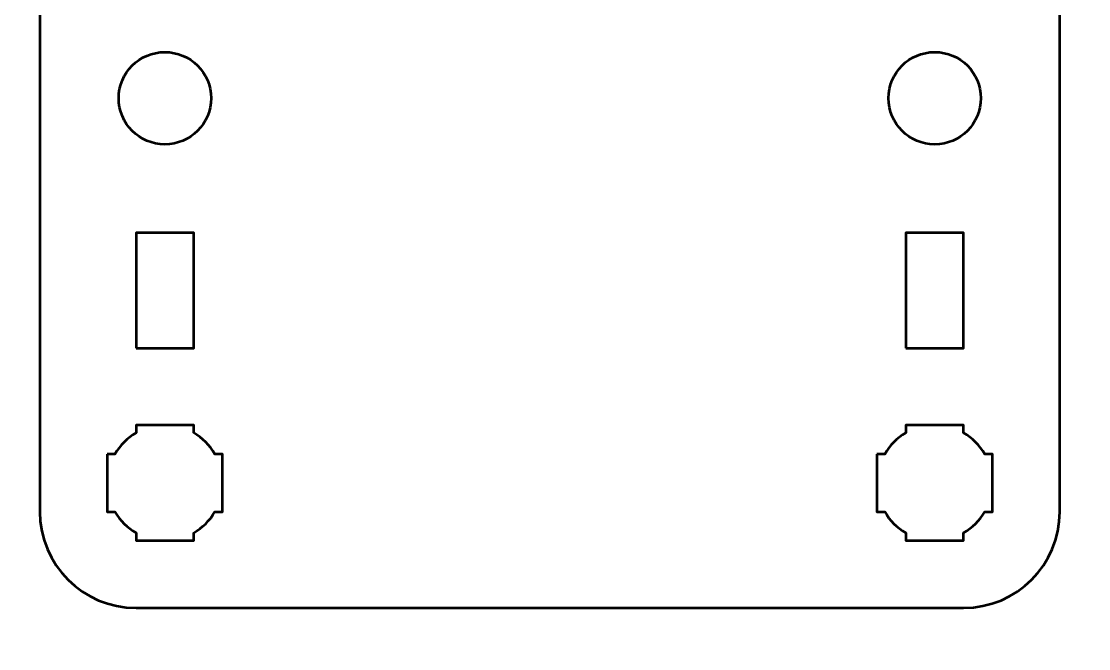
# Model space of a CAD drawing. Header units: centimetres. Extents: x -21 to 0, y -29.7 to 0.
# Drawn here: x -16.95 to -11.4, y -11.71 to -8.45 of the extents above; entities that cross this region are included whole.
import ezdxf

# ---------------------------------------------------------------- set-up
doc = ezdxf.new("R2010")
doc.units = ezdxf.units.CM
doc.header["$MEASUREMENT"] = 0
doc.layers.add('Layer 1', color=7, linetype='Continuous')

msp = doc.modelspace()

# ---------------------------------------------------------------- linework, layer by layer
at = {"layer": 'Layer 1', "lineweight": 53}
for points in [[(-16.35, -10.15), (-16.05, -10.15), (-16.05, -9.55), (-16.35, -9.55), (-16.35, -10.15)], [(-12.35, -10.15), (-12.05, -10.15), (-12.05, -9.55), (-12.35, -9.55), (-12.35, -10.15)]]:
    msp.add_lwpolyline(points, close=True, dxfattribs=at)
for centre in [(-16.2, -8.85), (-12.2, -8.85)]:
    msp.add_ellipse(centre, major_axis=(0, 0.24), ratio=1, dxfattribs=at)
at = {"layer": 'Layer 1', "color": 1, "lineweight": 53}
msp.add_open_spline([(-21.00003, -29.19995), (-21.00003, -29.19995), (-21.00003, -2.89992), (-21.00003, -2.89992), (-21.00003, -2.89992), (-21.00003, -2.81709), (-20.93286, -2.74992), (-20.85003, -2.74992), (-20.85003, -2.74992), (-20.7672, -2.74992), (-20.70003, -2.68275), (-20.70003, -2.59992), (-20.70003, -2.59992), (-20.70003, -2.51709), (-20.7672, -2.44992), (-20.85003, -2.44992), (-20.85003, -2.44992), (-20.93286, -2.44992), (-21.00003, -2.38275), (-21.00003, -2.29992), (-21.00003, -2.29992), (-21.00003, -2.21709), (-20.93286, -2.14992), (-20.85003, -2.14992), (-20.85003, -2.14992), (-20.7672, -2.14992), (-20.70003, -2.08275), (-20.70003, -1.99992), (-20.70003, -1.99992), (-20.70003, -1.91709), (-20.7672, -1.84992), (-20.85003, -1.84992), (-20.85003, -1.84992), (-20.93286, -1.84992), (-21.00003, -1.78275), (-21.00003, -1.69992), (-21.00003, -1.69992), (-21.00003, -1.61709), (-20.93286, -1.54992), (-20.85003, -1.54992), (-20.85003, -1.54992), (-20.7672, -1.54992), (-20.70003, -1.48275), (-20.70003, -1.39992), (-20.70003, -1.39992), (-20.70003, -1.31709), (-20.7672, -1.24992), (-20.85003, -1.24992), (-20.85003, -1.24992), (-20.93286, -1.24992), (-21.00003, -1.18275), (-21.00003, -1.09992), (-21.00003, -1.09992), (-21.00003, -1.09992), (-21.00003, -0.49992), (-21.00003, -0.49992), (-21.00003, -0.49992), (-21.00003, -0.22295), (-20.77694, 0.00004), (-20.49994, 0.00004), (-20.49994, 0.00004), (-20.49994, 0.00004), (-0.50008, 0.00004), (-0.50008, 0.00004), (-0.50008, 0.00004), (-0.22294, 0.00004), (0.00002, -0.22295), (0.00002, -0.49992), (0.00002, -0.49992), (0.00002, -0.49992), (0.00002, -29.19995), (0.00002, -29.19995), (0.00002, -29.19995), (0.00002, -29.47695), (-0.22294, -29.70004), (-0.50008, -29.70004), (-0.50008, -29.70004), (-0.50008, -29.70004), (-20.49994, -29.70004), (-20.49994, -29.70004), (-20.49994, -29.70004), (-20.77694, -29.70004), (-21.00003, -29.47695), (-21.00003, -29.19995)], degree=3, knots=[0, 0, 0, 0, 0.047619, 0.047619, 0.047619, 0.047619, 0.0952381, 0.0952381, 0.0952381, 0.0952381, 0.1428571, 0.1428571, 0.1428571, 0.1428571, 0.1904762, 0.1904762, 0.1904762, 0.1904762, 0.2380952, 0.2380952, 0.2380952, 0.2380952, 0.2857143, 0.2857143, 0.2857143, 0.2857143, 0.3333333, 0.3333333, 0.3333333, 0.3333333, 0.3809524, 0.3809524, 0.3809524, 0.3809524, 0.4285714, 0.4285714, 0.4285714, 0.4285714, 0.4761905, 0.4761905, 0.4761905, 0.4761905, 0.5238095, 0.5238095, 0.5238095, 0.5238095, 0.5714286, 0.5714286, 0.5714286, 0.5714286, 0.6190476, 0.6190476, 0.6190476, 0.6190476, 0.6666667, 0.6666667, 0.6666667, 0.6666667, 0.7142857, 0.7142857, 0.7142857, 0.7142857, 0.7619048, 0.7619048, 0.7619048, 0.7619048, 0.8095238, 0.8095238, 0.8095238, 0.8095238, 0.8571429, 0.8571429, 0.8571429, 0.8571429, 0.9047619, 0.9047619, 0.9047619, 0.9047619, 0.952381, 0.952381, 0.952381, 0.952381, 1, 1, 1, 1], dxfattribs=at)
at = {"layer": 'Layer 1', "color": 3, "lineweight": 53}
msp.add_open_spline([(-16.85, -11), (-16.85, -11), (-16.85, -6.7), (-16.85, -6.7), (-16.85, -6.7), (-16.85, -6.42391), (-16.62609, -6.2), (-16.35, -6.2), (-16.35, -6.2), (-16.35, -6.2), (-12.05, -6.2), (-12.05, -6.2), (-12.05, -6.2), (-11.77391, -6.2), (-11.55, -6.42391), (-11.55, -6.7), (-11.55, -6.7), (-11.55, -6.7), (-11.55, -11), (-11.55, -11), (-11.55, -11), (-11.55, -11.27609), (-11.77391, -11.5), (-12.05, -11.5), (-12.05, -11.5), (-12.05, -11.5), (-16.35, -11.5), (-16.35, -11.5), (-16.35, -11.5), (-16.62609, -11.5), (-16.85, -11.27609), (-16.85, -11)], degree=3, knots=[0, 0, 0, 0, 0.125, 0.125, 0.125, 0.125, 0.25, 0.25, 0.25, 0.25, 0.375, 0.375, 0.375, 0.375, 0.5, 0.5, 0.5, 0.5, 0.625, 0.625, 0.625, 0.625, 0.75, 0.75, 0.75, 0.75, 0.875, 0.875, 0.875, 0.875, 1, 1, 1, 1], dxfattribs=at)
at = {"layer": 'Layer 1', "lineweight": 53}
for points in [[(-16.5, -10.7), (-16.5, -10.7), (-16.45985, -10.7), (-16.45985, -10.7), (-16.45985, -10.7), (-16.4335, -10.65447), (-16.39553, -10.6165), (-16.35, -10.59015), (-16.35, -10.59015), (-16.35, -10.59015), (-16.35, -10.55), (-16.35, -10.55), (-16.35, -10.55), (-16.35, -10.55), (-16.2, -10.55), (-16.2, -10.55), (-16.2, -10.55), (-16.2, -10.55), (-16.05, -10.55), (-16.05, -10.55), (-16.05, -10.55), (-16.05, -10.55), (-16.05, -10.59015), (-16.05, -10.59015), (-16.05, -10.59015), (-16.00447, -10.6165), (-15.9665, -10.65447), (-15.94015, -10.7), (-15.94015, -10.7), (-15.94015, -10.7), (-15.9, -10.7), (-15.9, -10.7), (-15.9, -10.7), (-15.9, -10.7), (-15.9, -10.85), (-15.9, -10.85), (-15.9, -10.85), (-15.9, -10.85), (-15.9, -11), (-15.9, -11), (-15.9, -11), (-15.9, -11), (-15.94015, -11), (-15.94015, -11), (-15.94015, -11), (-15.9665, -11.04553), (-16.00447, -11.0835), (-16.05, -11.10985), (-16.05, -11.10985), (-16.05, -11.10985), (-16.05, -11.15), (-16.05, -11.15), (-16.05, -11.15), (-16.05, -11.15), (-16.2, -11.15), (-16.2, -11.15), (-16.2, -11.15), (-16.2, -11.15), (-16.35, -11.15), (-16.35, -11.15), (-16.35, -11.15), (-16.35, -11.15), (-16.35, -11.10985), (-16.35, -11.10985), (-16.35, -11.10985), (-16.39553, -11.0835), (-16.4335, -11.04553), (-16.45985, -11), (-16.45985, -11), (-16.45985, -11), (-16.5, -11), (-16.5, -11), (-16.5, -11), (-16.5, -11), (-16.5, -10.85), (-16.5, -10.85), (-16.5, -10.85), (-16.5, -10.85), (-16.5, -10.7), (-16.5, -10.7)], [(-12.5, -10.7), (-12.5, -10.7), (-12.45985, -10.7), (-12.45985, -10.7), (-12.45985, -10.7), (-12.4335, -10.65447), (-12.39553, -10.6165), (-12.35, -10.59015), (-12.35, -10.59015), (-12.35, -10.59015), (-12.35, -10.55), (-12.35, -10.55), (-12.35, -10.55), (-12.35, -10.55), (-12.2, -10.55), (-12.2, -10.55), (-12.2, -10.55), (-12.2, -10.55), (-12.05, -10.55), (-12.05, -10.55), (-12.05, -10.55), (-12.05, -10.55), (-12.05, -10.59015), (-12.05, -10.59015), (-12.05, -10.59015), (-12.00447, -10.6165), (-11.9665, -10.65447), (-11.94015, -10.7), (-11.94015, -10.7), (-11.94015, -10.7), (-11.9, -10.7), (-11.9, -10.7), (-11.9, -10.7), (-11.9, -10.7), (-11.9, -10.85), (-11.9, -10.85), (-11.9, -10.85), (-11.9, -10.85), (-11.9, -11), (-11.9, -11), (-11.9, -11), (-11.9, -11), (-11.94015, -11), (-11.94015, -11), (-11.94015, -11), (-11.9665, -11.04553), (-12.00447, -11.0835), (-12.05, -11.10985), (-12.05, -11.10985), (-12.05, -11.10985), (-12.05, -11.15), (-12.05, -11.15), (-12.05, -11.15), (-12.05, -11.15), (-12.2, -11.15), (-12.2, -11.15), (-12.2, -11.15), (-12.2, -11.15), (-12.35, -11.15), (-12.35, -11.15), (-12.35, -11.15), (-12.35, -11.15), (-12.35, -11.10985), (-12.35, -11.10985), (-12.35, -11.10985), (-12.39553, -11.0835), (-12.4335, -11.04553), (-12.45985, -11), (-12.45985, -11), (-12.45985, -11), (-12.5, -11), (-12.5, -11), (-12.5, -11), (-12.5, -11), (-12.5, -10.85), (-12.5, -10.85), (-12.5, -10.85), (-12.5, -10.85), (-12.5, -10.7), (-12.5, -10.7)]]:
    msp.add_open_spline(points, degree=3, knots=[0, 0, 0, 0, 0.05, 0.05, 0.05, 0.05, 0.1, 0.1, 0.1, 0.1, 0.15, 0.15, 0.15, 0.15, 0.2, 0.2, 0.2, 0.2, 0.25, 0.25, 0.25, 0.25, 0.3, 0.3, 0.3, 0.3, 0.35, 0.35, 0.35, 0.35, 0.4, 0.4, 0.4, 0.4, 0.45, 0.45, 0.45, 0.45, 0.5, 0.5, 0.5, 0.5, 0.55, 0.55, 0.55, 0.55, 0.6, 0.6, 0.6, 0.6, 0.65, 0.65, 0.65, 0.65, 0.7, 0.7, 0.7, 0.7, 0.75, 0.75, 0.75, 0.75, 0.8, 0.8, 0.8, 0.8, 0.85, 0.85, 0.85, 0.85, 0.9, 0.9, 0.9, 0.9, 0.95, 0.95, 0.95, 0.95, 1, 1, 1, 1], dxfattribs=at)

doc.saveas('drawing.dxf')
